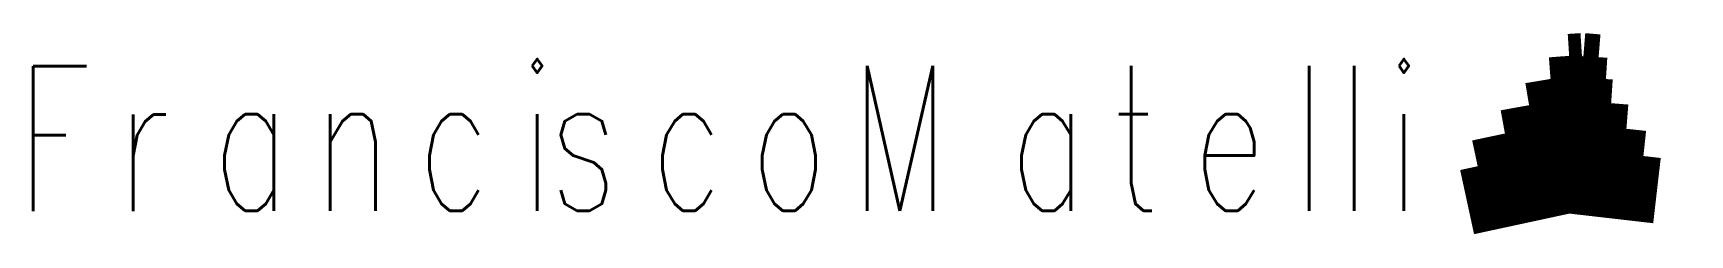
# Model space of a CAD drawing. Extents: x 149 to 4180, y 66 to 558.
import ezdxf

# ---------------------------------------------------------------- set-up
doc = ezdxf.new("R2010")
doc.units = 0
doc.styles.add('ROMANS', font='ROMANS')

msp = doc.modelspace()

# ---------------------------------------------------------------- linework, layer by layer
at = {"color": 252, "const_width": 160}
for points in [[(3919, 478), (3888, 476)], [(3896, 423), (3843, 419)], [(3882, 372), (3793, 357)], [(3872, 316), (3734, 291)], [(3869, 261), (3667, 218)], [(3883, 199), (3638, 146)]]:
    msp.add_lwpolyline(points, dxfattribs=at)
at = {"color": 132, "const_width": 160}
for points in [[(3956, 475), (3919, 478)], [(3974, 418), (3896, 423)], [(3987, 365), (3882, 372)], [(4024, 304), (3872, 316)], [(4065, 240), (3869, 261)], [(4100, 174), (3883, 199)]]:
    msp.add_lwpolyline(points, dxfattribs=at)

# ---------------------------------------------------------------- texts
at = {"color": 252, "style": 'ROMANS'}
for s, width, p in [('i', 0.782, (1328, 125)), ('F', 0.66, (109, 124)), ('r', 0.66, (352, 124)), ('a', 0.66, (585, 125)), ('n', 0.66, (832, 125)), ('c', 0.66, (1083, 125)), ('s', 0.66, (1403, 125)), ('c', 0.66, (1650, 125)), ('o', 0.66, (1893, 125))]:
    msp.add_text(s, height=353, dxfattribs=dict(at, width=width)).set_placement(p)
at = {"color": 132, "style": 'ROMANS'}
for s, width, p in [('i', 0.782, (3437, 125)), ('M', 0.66, (2138, 125)), ('t', 0.66, (2771, 125)), ('l', 0.782, (3206, 125)), ('l', 0.782, (3316, 125)), ('a', 0.66, (2524, 125)), ('e', 0.66, (2970, 125))]:
    msp.add_text(s, height=353, dxfattribs=dict(at, width=width)).set_placement(p)

doc.saveas('drawing.dxf')
